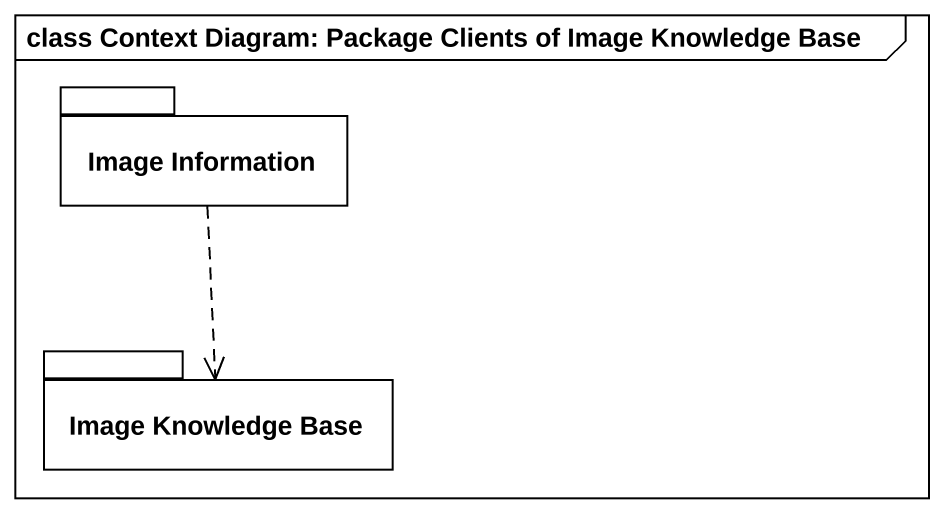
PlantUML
@startuml
mainframe class Context Diagram: Package Clients of Image Knowledge Base
package "Image Information" as Image_Information {
}
package "Image Knowledge Base" as Image_Knowledge_Base {
}
Image_Information ..> Image_Knowledge_Base
@enduml
